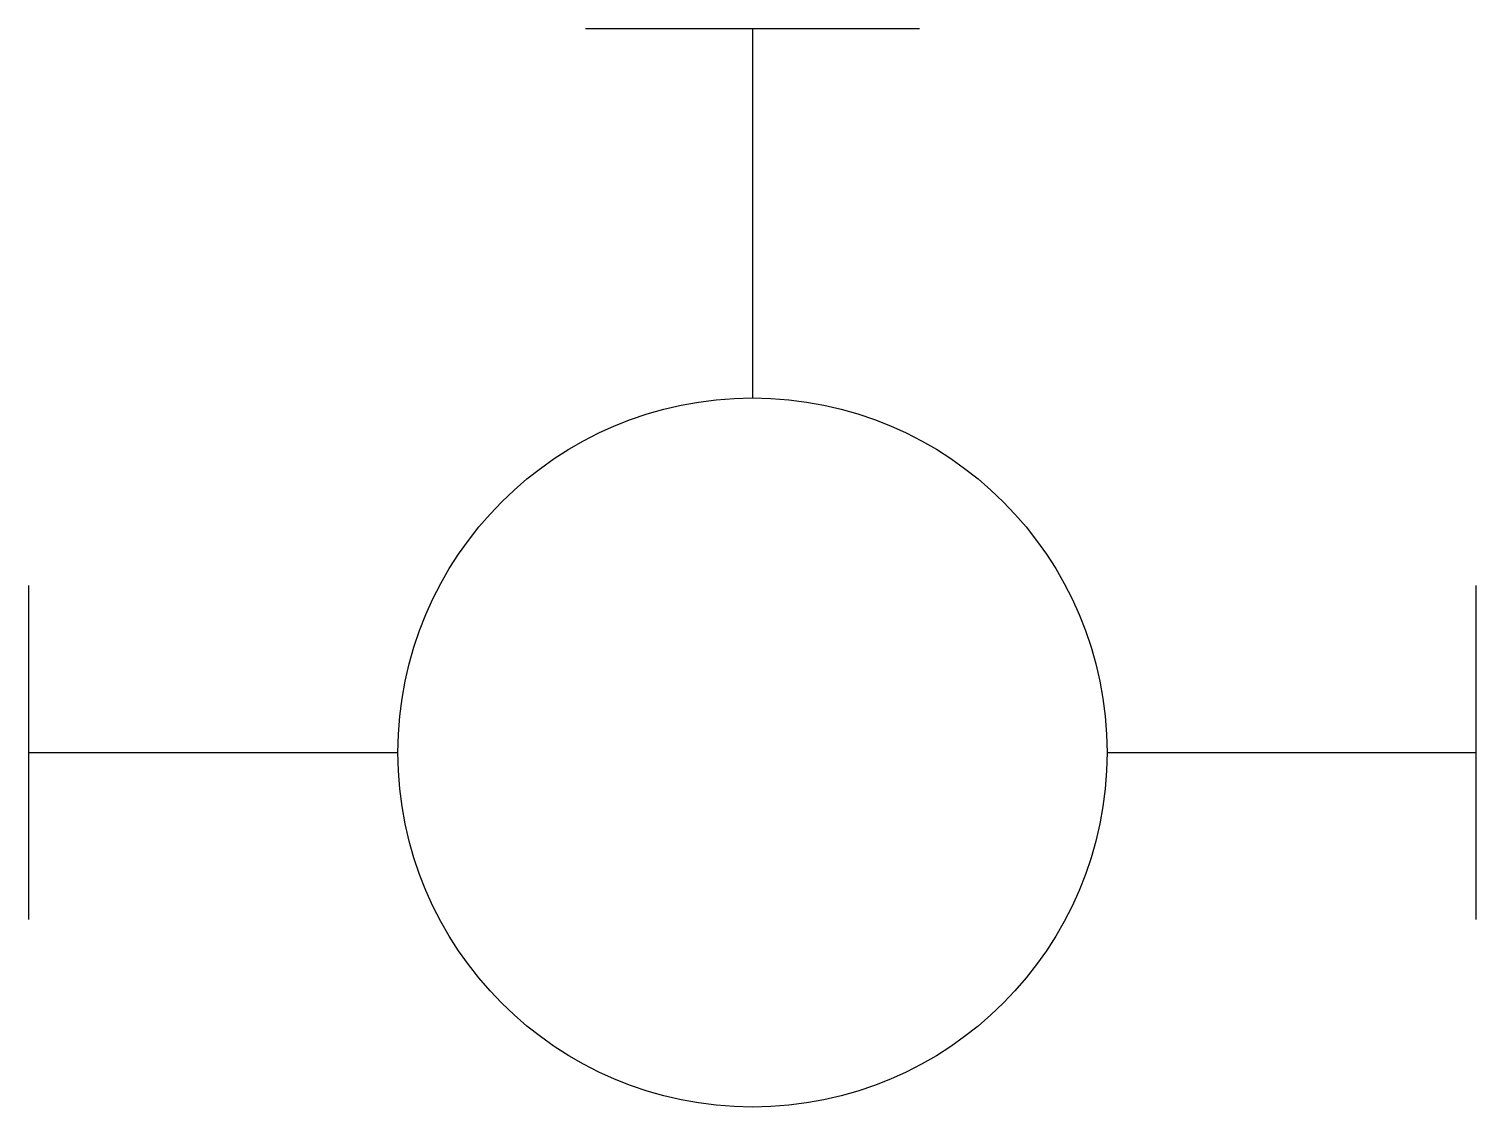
# Model space of a CAD drawing. Extents: x 15.768 to 16.039, y 2.995 to 3.197.
import ezdxf

# ---------------------------------------------------------------- set-up
doc = ezdxf.new("R2010")
doc.units = 0
doc.header["$MEASUREMENT"] = 0
doc.layers.get('0').update_dxf_attribs({"linetype": 'CONTINUOUS'})

# ---------------------------------------------------------------- blocks, each defined once
blk = doc.blocks.new('ENDCAP')
blk.add_line((-3, 0), (3, 0))

msp = doc.modelspace()

# ---------------------------------------------------------------- linework, layer by layer
for p, q in [((15.90372, 3.19715), (15.90372, 3.12812)), ((15.76835, 3.06179), (15.83738, 3.06179)), ((15.97005, 3.06179), (16.03908, 3.06179))]:
    msp.add_line(p, q)
msp.add_circle((15.90372, 3.06179), 0.06633)

# ---------------------------------------------------------------- block references
at = {"yscale": 0.01041666666666607, "zscale": 0.01041666666666667}
for p, xscale, rotation in [((15.90372, 3.19715), 0.01041666666666607, 180), ((15.76835, 3.06179), 0.01041666666666652, 90), ((16.03908, 3.06179), 0.01041666666666652, 90)]:
    msp.add_blockref('ENDCAP', p, dxfattribs=dict(at, xscale=xscale, rotation=rotation))

doc.saveas('drawing.dxf')
